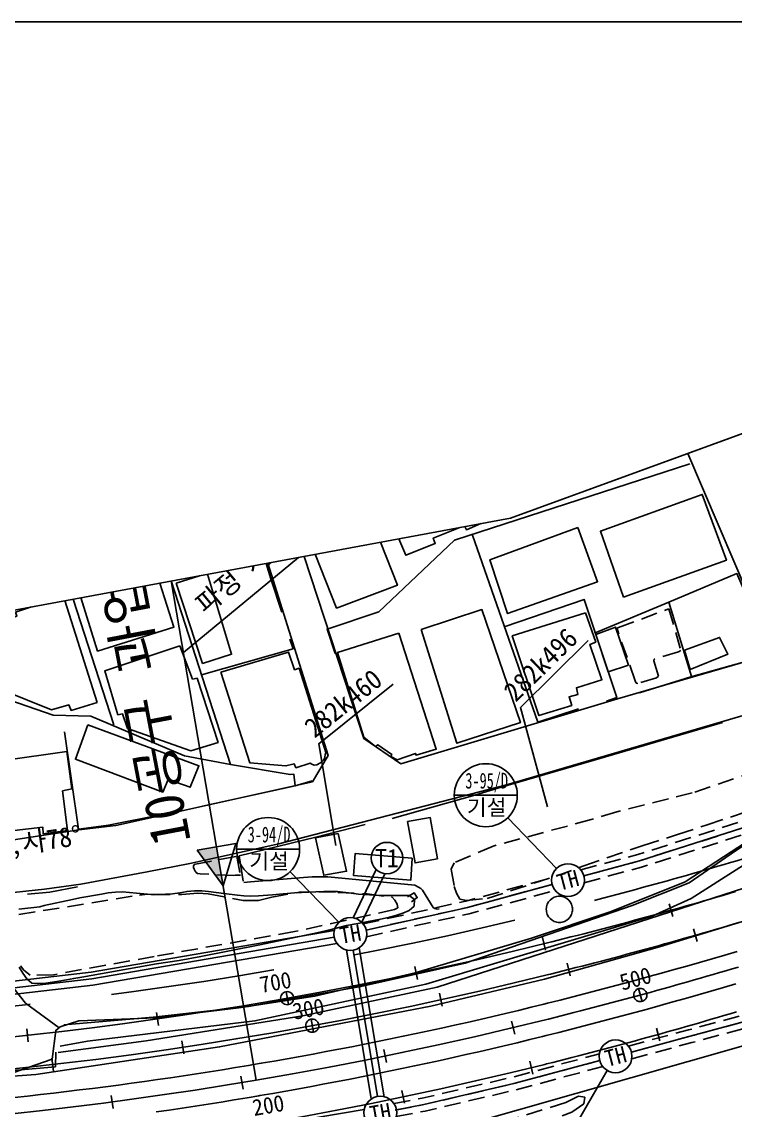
# Model space of a CAD drawing. Header units: millimetres. Extents: x 4198 to 4994, y 1103 to 1809.
# Drawn here: x 4677.2 to 4785.9, y 1453.3 to 1619.1 of the extents above; entities that cross this region are included whole.
import ezdxf
from ezdxf.enums import TextEntityAlignment as Align
from ezdxf.xclip import XClip

# ---------------------------------------------------------------- set-up
doc = ezdxf.new("R2010")
doc.units = ezdxf.units.MM
doc.header["$LTSCALE"] = 10
doc.header["$MEASUREMENT"] = 0
doc.header["$XCLIPFRAME"] = 2
doc.linetypes.add('DASHED', pattern=[0.75, 0.5, -0.25])
doc.linetypes.add('HIDDEN', pattern=[0.375, 0.25, -0.125])
for name, color, linetype in [('TN-CABL', 4, 'Continuous'), ('TN-CABL-MISC', 3, 'Continuous'), ('TN-MANH', 4, 'Continuous'), ('TZ-BASE', 253, 'Continuous'), ('TZ-CABL', 4, 'Continuous')]:
    doc.layers.add(name, color=color, linetype=linetype)
doc.layers.add('TX-PAPR', color=2, linetype='Continuous', plot=False)
doc.styles.get("Standard").update_dxf_attribs({"font": 'GulimChe.ttf'})
doc.styles.add('SYMBTEXT', font='GulimChe.ttf')
doc.linetypes.add('TRACKS', pattern='A,3.81,[130,ltypeshp.shx,S=6.35,R=0,X=0,Y=0],3.81', length=7.62)
doc.linetypes.add('ZIGZAG', pattern='A,0.0001,-0.2,[131,ltypeshp.shx,S=0.2,R=0,X=-0.2,Y=0],-0.4,[131,ltypeshp.shx,S=0.2,R=180,X=0.2,Y=0],-0.2', length=0.8001)

# ---------------------------------------------------------------- blocks, each defined once
blk = doc.blocks.new('TTTW101-2')
blk.add_line((-6, 0), (6, 0))
blk.add_circle((0, 0), 6)
at = {"style": 'SYMBTEXT'}
for tag, p in [('TTTW_TITLE_1', (0.17, 2.77)), ('TTTW_TITLE_2', (0.17, -2.31))]:
    blk.add_attdef(tag, text='', height=3, dxfattribs=at).set_placement(p, align=Align.MIDDLE_CENTER)
blk = doc.blocks.new('jd-fjfj56fjfj')
at = {"layer": 'TZ-BASE', "flags": 128}
for points in [[(503.8, 27.38), (499.67, 42.53), (510.01, 52.7)], [(471.52, 21.5), (468.95, 36.99), (480.28, 46.05)], [(505.18, 18.02), (497.74, 25.71)], [(472.01, 9.82), (464.57, 17.51)], [(512.91, -12.75), (507.54, -22.01)]]:
    blk.add_lwpolyline(points, dxfattribs=at)
at = {"layer": 'TZ-BASE'}
ref = blk.add_blockref('TTTW101-2', (494.4, 29.16), dxfattribs=dict(at, xscale=0.7999999999651517, yscale=0.7999999999651517, zscale=0.7999999999651517, rotation=359.999999997014))
ref.add_attrib('TTTW_TITLE_1', '3-95/D', dxfattribs={"layer": '0', "height": 2.4, "style": 'SYMBTEXT', "width": 0.7}).set_placement((494.53, 31.37), align=Align.MIDDLE_CENTER)
ref.add_attrib('TTTW_TITLE_2', '기설', dxfattribs={"layer": '0', "height": 2.4, "style": 'SYMBTEXT'}).set_placement((494.53, 27.31), align=Align.MIDDLE_CENTER)
ref = blk.add_blockref('TTTW101-2', (461.23, 20.96), dxfattribs=dict(at, xscale=0.7999999999651517, yscale=0.7999999999651517, zscale=0.7999999999651517, rotation=359.999999997014))
ref.add_attrib('TTTW_TITLE_1', '3-94/D', dxfattribs={"layer": '0', "height": 2.4, "style": 'SYMBTEXT', "width": 0.7}).set_placement((461.37, 23.18), align=Align.MIDDLE_CENTER)
ref.add_attrib('TTTW_TITLE_2', '기설', dxfattribs={"layer": '0', "height": 2.4, "style": 'SYMBTEXT'}).set_placement((461.37, 19.12), align=Align.MIDDLE_CENTER)
for s, rotation, p in [('282k496', 44.5083, (498.95, 43.22)), ('282k460', 38.6645, (468.3, 37.75))]:
    blk.add_text(s, height=3, rotation=rotation, dxfattribs=at).set_placement(p)
blk = doc.blocks.new('JD-DHDHGDGH')
at = {"layer": 'TZ-BASE'}
blk.add_hatch(color=256, dxfattribs=at).paths.add_polyline_path([(419.93, -45.88), (416.97, -46.38), (420.94, -51.8)])
for p, q in [((495.22, 50.21), (414.91, -16.3)), ((425.96, -81.41), (408.81, 19.61)), ((488.91, -54.57), (489.45, -56.49)), ((488.91, -54.57), (489.45, -56.49)), ((469.6, -59.66), (470.08, -61.6)), ((469.6, -59.66), (470.08, -61.6)), ((492.63, -58.38), (493.18, -60.3)), ((450.14, -64.12), (450.55, -66.08)), ((450.14, -64.12), (450.55, -66.08)), ((473.35, -63.59), (473.85, -65.53)), ((430.54, -67.93), (430.89, -69.9)), ((430.54, -67.93), (430.89, -69.9)), ((484.78, -69.4), (484.25, -67.47)), ((453.92, -68.18), (454.35, -70.13)), ((410.82, -71.08), (411.11, -73.06)), ((410.82, -71.08), (411.11, -73.06)), ((434.35, -72.12), (434.71, -74.09)), ((465.38, -74.38), (464.91, -72.43)), ((391.02, -73.58), (391.23, -75.57)), ((391.02, -73.58), (391.23, -75.57)), ((486.98, -73.48), (487.51, -75.41)), ((414.66, -75.41), (414.95, -77.39)), ((445.82, -78.71), (445.42, -76.75)), ((394.87, -78.04), (395.1, -80.03)), ((467.66, -78.53), (468.14, -80.48)), ((423.66, -80.78), (423.98, -82.75)), ((423.66, -80.78), (423.98, -82.75)), ((423.66, -80.78), (423.98, -82.75)), ((403.91, -83.72), (404.17, -85.71)), ((403.91, -83.72), (404.17, -85.71)), ((403.91, -83.72), (404.17, -85.71)), ((448.19, -82.96), (448.6, -84.91))]:
    blk.add_line(p, q, dxfattribs=at)
at = {"layer": 'TZ-BASE', "linetype": 'DASHED', "ltscale": 5, "flags": 128}
blk.add_lwpolyline([(6.71, 13.49), (7.53, 13.08), (8.42, 12.64), (9.32, 12.2), (10.21, 11.75), (11.11, 11.31), (12.01, 10.87), (12.9, 10.43), (13.8, 9.98), (14.7, 9.54), (15.6, 9.1), (16.49, 8.66), (17.39, 8.22), (18.29, 7.78), (19.19, 7.34), (20.08, 6.9), (20.98, 6.46), (21.88, 6.02), (22.78, 5.58), (23.68, 5.14), (24.58, 4.7), (25.48, 4.27), (26.38, 3.83), (27.27, 3.39), (28.17, 2.95), (29.07, 2.52), (29.98, 2.08), (30.88, 1.65), (31.78, 1.21), (32.68, 0.78), (33.58, 0.35), (34.48, -0.09), (35.38, -0.52), (36.28, -0.95), (37.19, -1.38), (38.09, -1.81), (38.99, -2.24), (39.89, -2.67), (40.8, -3.1), (41.7, -3.53), (42.6, -3.96), (43.51, -4.39), (44.41, -4.81), (45.32, -5.24), (46.22, -5.66), (47.13, -6.09), (48.03, -6.51), (48.94, -6.94), (49.85, -7.36), (50.75, -7.78), (51.66, -8.2), (52.57, -8.62), (53.47, -9.04), (54.38, -9.46), (55.29, -9.88), (56.2, -10.3), (57.11, -10.72), (58.02, -11.13), (58.93, -11.55), (59.84, -11.96), (60.75, -12.38), (61.66, -12.79), (62.57, -13.2), (63.48, -13.62), (64.39, -14.03), (65.3, -14.44), (66.21, -14.85), (67.13, -15.25), (68.04, -15.66), (68.95, -16.07), (69.87, -16.47), (70.78, -16.88), (71.7, -17.28), (72.61, -17.69), (73.53, -18.09), (74.44, -18.49), (75.36, -18.89), (76.28, -19.29), (77.19, -19.69), (78.11, -20.08), (79.03, -20.48), (79.95, -20.87), (80.87, -21.27), (81.79, -21.66), (82.71, -22.05), (83.63, -22.45), (84.55, -22.84), (85.47, -23.23), (86.39, -23.61), (87.31, -24), (88.24, -24.39), (89.16, -24.77), (90.08, -25.16), (91.01, -25.54), (91.93, -25.92), (92.85, -26.3), (93.78, -26.68), (94.71, -27.06), (95.63, -27.43), (96.56, -27.81), (97.49, -28.19), (98.41, -28.56), (99.34, -28.93), (100.27, -29.3), (101.2, -29.67), (102.13, -30.04), (103.06, -30.41), (103.99, -30.77), (104.92, -31.14), (105.85, -31.5), (106.78, -31.87), (107.72, -32.23), (108.65, -32.59), (109.58, -32.94), (110.52, -33.3), (111.45, -33.66), (112.39, -34.01), (113.32, -34.37), (114.26, -34.72), (115.19, -35.07), (116.13, -35.42), (117.07, -35.76), (118.01, -36.11), (118.95, -36.46), (119.89, -36.8), (120.82, -37.14), (121.77, -37.48), (122.71, -37.82), (123.65, -38.16), (124.59, -38.5), (125.53, -38.83), (126.47, -39.16), (127.42, -39.5), (128.36, -39.83), (129.31, -40.16), (130.25, -40.48), (131.2, -40.81), (131.46, -40.9, 0.144555), (470.97, -55.7), (471.25, -55.63), (472.22, -55.38), (473.19, -55.14), (474.16, -54.89), (475.13, -54.65), (476.1, -54.4), (477.06, -54.15), (478.03, -53.9), (479, -53.64), (479.97, -53.39), (480.93, -53.13), (481.9, -52.88), (482.87, -52.62), (483.83, -52.36), (484.8, -52.09), (485.76, -51.83), (486.72, -51.57), (487.69, -51.3), (488.65, -51.03), (489.62, -50.76), (490.58, -50.49), (491.54, -50.22), (492.5, -49.95), (493.46, -49.67), (494.42, -49.4), (495.39, -49.12), (496.35, -48.84), (497.31, -48.56), (498.27, -48.28), (499.22, -48), (500.18, -47.71), (501.14, -47.43), (502.1, -47.14), (503.06, -46.85), (504.02, -46.57), (504.97, -46.28), (505.93, -45.98), (506.89, -45.69), (507.84, -45.4), (508.8, -45.1), (509.75, -44.81), (510.71, -44.51), (511.66, -44.21), (512.61, -43.91), (513.57, -43.61), (514.52, -43.31), (515.47, -43), (516.43, -42.7), (517.38, -42.39), (518.33, -42.09), (519.28, -41.78), (520.23, -41.47), (521.18, -41.16), (522.14, -40.85), (523.09, -40.54), (524.04, -40.23), (524.98, -39.91), (525.93, -39.6), (526.88, -39.28), (527.83, -38.96), (528.78, -38.65), (529.73, -38.33), (530.67, -38.01), (531.62, -37.69), (532.57, -37.36), (533.51, -37.04), (534.46, -36.72), (535.41, -36.39), (536.35, -36.07), (537.3, -35.74), (538.24, -35.41), (539.19, -35.09), (540.13, -34.76), (541.08, -34.43), (542.02, -34.1), (542.96, -33.76), (543.91, -33.43), (544.85, -33.1), (545.79, -32.76), (546.73, -32.43), (547.67, -32.09), (548.62, -31.76), (549.56, -31.42), (550.5, -31.08), (551.44, -30.74), (552.38, -30.4), (553.32, -30.06), (554.26, -29.72), (555.2, -29.38), (556.14, -29.04), (557.08, -28.69), (558.02, -28.35), (558.96, -28.01), (559.9, -27.66), (560.83, -27.32), (561.77, -26.97), (562.71, -26.62), (563.65, -26.27), (564.58, -25.93), (565.52, -25.58), (566.46, -25.23), (567.4, -24.88), (568.33, -24.53), (569.27, -24.18), (570.2, -23.82), (571.14, -23.47), (572.08, -23.12), (573.01, -22.77), (573.95, -22.41), (574.88, -22.06), (575.82, -21.7), (576.75, -21.35), (577.69, -20.99), (578.62, -20.63), (579.55, -20.28), (580.49, -19.92), (581.42, -19.56), (582.36, -19.2), (583.29, -18.85), (584.22, -18.49), (585.16, -18.13), (586.09, -17.77), (587.02, -17.41), (587.95, -17.05), (588.89, -16.69), (589.82, -16.32), (590.75, -15.96), (591.68, -15.6), (592.62, -15.24), (593.55, -14.88), (594.48, -14.51), (595.41, -14.15), (596.34, -13.79), (597.28, -13.42), (598.21, -13.06), (599.14, -12.7), (600.07, -12.33), (601, -11.97), (601.93, -11.6), (602.86, -11.24), (603.79, -10.87), (604.72, -10.51), (605.66, -10.14), (606.59, -9.77), (607.52, -9.41), (608.45, -9.04), (609.38, -8.68), (610.31, -8.31), (611.24, -7.94), (612.17, -7.58), (613.1, -7.21), (614.03, -6.84), (614.96, -6.48), (615.89, -6.11), (616.82, -5.74), (617.75, -5.37), (618.68, -5.01), (619.61, -4.64), (620.54, -4.27), (621.47, -3.91), (622.4, -3.54)], format="xyb", dxfattribs=at)
at = {"layer": 'TZ-BASE', "ltscale": 20, "flags": 128}
blk.add_lwpolyline([(424.04, -70.06, 0.019891), (470.77, -60.4), (471.04, -60.33), (472.01, -60.09), (472.98, -59.84), (473.95, -59.6), (474.92, -59.35), (475.89, -59.1), (476.86, -58.85), (477.83, -58.6), (478.79, -58.35), (479.76, -58.09), (480.73, -57.84), (481.69, -57.58), (482.66, -57.32), (483.63, -57.06), (484.59, -56.8), (485.56, -56.53), (486.52, -56.27), (487.48, -56), (488.45, -55.74), (489.41, -55.47), (490.37, -55.2), (491.34, -54.92), (492.3, -54.65), (493.26, -54.38), (494.22, -54.1), (495.18, -53.82), (496.14, -53.54), (497.1, -53.27), (498.06, -52.98), (499.02, -52.7)], format="xyb", dxfattribs=at)
at = {"layer": 'TZ-BASE', "flags": 128}
for points in [[(424.04, -70.06, 0.019891), (470.77, -60.4), (471.04, -60.33), (472.01, -60.09), (472.98, -59.84), (473.95, -59.6), (474.92, -59.35), (475.89, -59.1), (476.86, -58.85), (477.83, -58.6), (478.79, -58.35), (479.76, -58.09), (480.73, -57.84), (481.69, -57.58), (482.66, -57.32), (483.63, -57.06), (484.59, -56.8), (485.56, -56.53), (486.52, -56.27), (487.48, -56), (488.45, -55.74), (489.41, -55.47), (490.37, -55.2), (491.34, -54.92), (492.3, -54.65), (493.26, -54.38), (494.22, -54.1), (495.18, -53.82), (496.14, -53.54), (497.1, -53.27), (498.06, -52.98), (499.02, -52.7)], [(499.47, -64.18), (498.51, -64.46), (497.55, -64.74), (496.59, -65.03), (495.63, -65.31), (494.67, -65.58), (493.71, -65.86), (492.75, -66.14), (491.78, -66.41), (490.82, -66.68), (489.86, -66.96), (488.9, -67.23), (487.93, -67.5), (486.97, -67.76), (486.01, -68.03), (485.04, -68.3), (484.08, -68.56), (483.11, -68.82), (482.15, -69.08), (481.18, -69.34), (480.22, -69.6), (479.25, -69.85), (478.28, -70.11), (477.31, -70.36), (476.35, -70.61), (475.38, -70.86), (474.41, -71.11), (473.44, -71.36), (472.47, -71.6), (471.5, -71.85), (470.53, -72.09), (470.26, -72.16, -0.018861), (425.96, -81.41)]]:
    blk.add_lwpolyline(points, format="xyb", dxfattribs=at)
at = {"layer": 'TZ-BASE'}
for points in [[(131.26, -45.6, 0.124306), (424.04, -70.06)], [(131.26, -45.6, 0.124306), (424.04, -70.06)], [(131.04, -50.53, 0.144555), (470.55, -65.32), (470.83, -65.25), (471.8, -65.01), (472.77, -64.77), (473.74, -64.52), (474.71, -64.27), (475.68, -64.03), (476.64, -63.78), (477.61, -63.52), (478.58, -63.27), (479.55, -63.02), (480.51, -62.76), (481.48, -62.5), (482.45, -62.24), (483.41, -61.98), (484.38, -61.72), (485.34, -61.46), (486.31, -61.19), (487.27, -60.93), (488.23, -60.66), (489.2, -60.39), (490.16, -60.12), (491.12, -59.85), (492.08, -59.57), (493.04, -59.3), (494.01, -59.02), (494.97, -58.75), (495.93, -58.47), (496.89, -58.19), (497.85, -57.91), (498.81, -57.62), (499.76, -57.34)], [(425.96, -81.41, -0.125353), (130.75, -57.37)], [(130.45, -64.2, 0.144555), (469.96, -79), (470.23, -78.93), (471.2, -78.69), (472.17, -78.44), (473.14, -78.2), (474.11, -77.95), (475.08, -77.7), (476.05, -77.45), (477.02, -77.2), (477.98, -76.95), (478.95, -76.69), (479.92, -76.43), (480.88, -76.18), (481.85, -75.92), (482.82, -75.66), (483.78, -75.4), (484.75, -75.13), (485.71, -74.87), (486.67, -74.6), (487.64, -74.33), (488.6, -74.06), (489.56, -73.79), (490.52, -73.52), (491.49, -73.25), (492.45, -72.97), (493.41, -72.7), (494.37, -72.42), (495.33, -72.14), (496.29, -71.86), (497.25, -71.58), (498.21, -71.3), (499.17, -71.01)]]:
    blk.add_lwpolyline(points, format="xyb", dxfattribs=at)
for points in [[(389.14, -84.04), (391.13, -83.83), (393.12, -83.6), (395.1, -83.38), (397.09, -83.14), (399.07, -82.9), (401.06, -82.65), (403.04, -82.4), (405.02, -82.14), (407.01, -81.87), (408.99, -81.59), (410.97, -81.31), (412.95, -81.03), (414.93, -80.73), (416.9, -80.43), (418.88, -80.12), (420.85, -79.81), (422.83, -79.49), (424.8, -79.16), (425.56, -79.03)], [(410.75, -86.24), (412.73, -85.95), (414.71, -85.65), (416.69, -85.35), (418.66, -85.05), (420.64, -84.73), (422.61, -84.41), (424.59, -84.08), (426.37, -83.78)]]:
    blk.add_lwpolyline(points, dxfattribs=at)
at = {"layer": 'TZ-BASE', "flags": 128}
for points in [[(425.56, -79.03), (426.77, -78.83), (428.74, -78.49), (430.71, -78.14), (432.68, -77.79), (434.65, -77.43), (436.62, -77.06), (438.58, -76.69), (440.54, -76.31), (442.51, -75.92), (444.47, -75.53), (446.43, -75.13), (448.39, -74.72), (450.34, -74.31), (452.3, -73.89), (454.25, -73.47), (456.21, -73.03), (458.16, -72.6), (460.11, -72.15), (462.06, -71.7), (464, -71.24), (465.95, -70.78), (467.89, -70.31), (469.83, -69.83), (470.36, -69.7), (472.3, -69.21), (474.24, -68.72), (476.18, -68.22), (478.11, -67.72), (480.05, -67.21), (481.98, -66.69), (483.91, -66.17), (485.84, -65.64), (487.77, -65.11), (489.69, -64.57), (491.62, -64.03), (493.54, -63.48), (495.46, -62.92), (497.38, -62.36), (499.3, -61.8)], [(426.37, -83.78), (426.56, -83.75), (428.53, -83.41), (430.5, -83.06), (432.47, -82.71), (434.44, -82.35), (436.4, -81.98), (438.37, -81.61), (440.33, -81.23), (442.29, -80.84), (444.25, -80.45), (446.21, -80.05), (448.17, -79.65), (450.13, -79.23), (452.08, -78.81), (454.04, -78.39), (455.99, -77.96), (457.94, -77.52), (459.89, -77.07), (461.84, -76.62), (463.79, -76.16), (465.73, -75.7), (467.68, -75.23), (469.62, -74.75), (470.15, -74.62), (472.09, -74.14), (474.03, -73.64), (475.96, -73.15), (477.9, -72.64), (479.83, -72.13), (481.77, -71.62), (483.7, -71.09), (485.63, -70.57), (487.55, -70.03), (489.48, -69.5), (491.4, -68.95), (493.33, -68.4), (495.25, -67.85), (497.17, -67.29), (499.09, -66.72)]]:
    blk.add_lwpolyline(points, dxfattribs=at)
at = {"layer": 'TZ-BASE', "linetype": 'Continuous', "extrusion": (-0.001294, -0.000363643, 0.999999), "elevation": 37.09, "flags": 128}
blk.add_lwpolyline([(446.77, -41.53), (459.34, -38)], dxfattribs=at)
at = {"layer": 'TZ-BASE', "flags": 128}
for points, elevation in [([(449.04, -42.02), (452.52, -41.42), (453.6, -47.69), (450.19, -48.33), (449.04, -42.02)], 38.6), ([(435.04, -44.51), (438.46, -43.86), (439.77, -49.6), (436.28, -50.19), (435.04, -44.51)], 38.46), ([(449.77, -47.59), (449.53, -50.95), (440.81, -50.22), (441.07, -46.88), (449.77, -47.59)], 38.39)]:
    blk.add_lwpolyline(points, dxfattribs=dict(at, elevation=elevation))
blk.add_lwpolyline([(416.97, -46.38), (420.94, -51.8), (422.89, -45.38)], close=True, dxfattribs=at)
at = {"layer": 'TZ-BASE', "elevation": 35}
blk.add_lwpolyline([(389.87, -64.19), (390.42, -65.11), (391.03, -65.96), (391.79, -66.63), (392.86, -66.7), (393.93, -66.62), (394.93, -66.5), (395.92, -66.35), (397.06, -66.14), (398.19, -65.91), (399.4, -65.7), (410.82, -63.67), (414.27, -63.16), (417.54, -62.57), (426.56, -60.78), (435.21, -58.98), (437.41, -58.44), (439.74, -57.87), (440.91, -57.63), (444.1, -57.03), (445.16, -56.82), (446.28, -56.57), (447.28, -56.32), (448.32, -55.99), (449.29, -55.55), (450.06, -54.89), (450.12, -53.88), (449.29, -53.27), (448.15, -53.29), (444.86, -53.29), (441.59, -53.06), (440.46, -52.92), (438.36, -52.69), (437.31, -52.67), (436.27, -52.68), (435.09, -52.72), (431.82, -52.87), (429.52, -53.09), (428.45, -53.19), (426.35, -53.36), (425.15, -53.39), (424.13, -53.35), (423.12, -53.24), (421.05, -52.98), (418.73, -52.66), (417.69, -52.56), (416.58, -52.55), (415.45, -52.66), (414.34, -52.86), (413.26, -53.02), (412.18, -53.06), (410, -53.13), (408.85, -53.05), (407.75, -52.91), (405.61, -52.74), (404.55, -52.78), (403.42, -52.9), (402.42, -53.06), (399.14, -53.66), (397.98, -53.91), (393.69, -54.8), (393, -55.02), (389.83, -55.37)], dxfattribs=at)
at = {"layer": 'TZ-BASE', "linetype": 'Continuous', "extrusion": (0.055087, 0.178565, 0.982385), "elevation": 48.11, "flags": 128}
blk.add_lwpolyline([(-389.39, -56.56), (-392.56, -57.88), (-396.34, -59.94)], dxfattribs=at)
at = {"layer": 'TZ-BASE'}
for points in [[(512.53, 60.44, 36.57), (484.71, 60.89, 36.3), (481.9, 58.05, 36.26), (485.51, 50.89, 36.23), (490.31, 41.52, 36.21), (498.14, 25.31, 36.24), (509.59, -1.53, 36.97), (514.9, -13.23, 38.4), (514.95, -13.29, 38.4), (520.39, -11.02, 39.68)], [(430, 8.35, 36.7), (442.4, -29.38, 36.64), (448.02, -33.26, 36.3), (481.02, -23.33, 36.86), (501.29, -17.45, 37.78), (503.52, -13.53, 38.11), (482.85, 34.89, 36.64)], [(431.74, 9.51, 37.84), (439.91, 12.57, 37.96), (459.29, 22.75, 37.98), (481.35, 34.18, 38.26)], [(485, 28.61, 48.64), (486.79, 24.97, 48.64), (486.4, 24.79, 48.64), (489.18, 18.2, 48.64), (489.5, 18.35, 48.64), (491.14, 14.45, 48.64), (481.02, 10.24, 48.64), (475.1, 24.53, 48.64), (485, 28.61, 48.64)], [(418.78, 23.86, 36.29), (424.66, 6.55, 37.94), (426.66, 0.87, 37.94), (436.93, -31.95, 36.18), (434.55, -35.98, 36.09), (404.61, -42.6, 37.9), (398.95, -43.27, 36.06), (388.33, -44.9, 36.08), (379.5, -45.99, 36.01), (375.24, -41.05, 37.94), (370.69, -21.46, 37.94), (367.98, -13.42, 37.94), (361.77, 5.08, 37.94)], [(473.54, 21.78, 48.43), (478.02, 10.89, 49.47), (473.59, 9.06, 49.47), (473.34, 9.58, 49.47), (468.65, 7.66, 49.47), (468.89, 7.11, 49.47), (464.35, 5.32, 49.47), (459.88, 15.9, 48.88), (473.54, 21.78, 48.43)], [(458.06, 14.58, 48.76), (462.41, 4.27, 49.39), (458.03, 2.4, 49.39), (457.74, 3.03, 49.39), (452.97, 1.13, 49.39), (453.28, 0.34, 49.39), (448.78, -1.48, 49.39), (444.48, 8.92, 48.36), (458.06, 14.58, 48.76)], [(442.11, 7.63, 48.56), (447.52, -6.03, 49.33), (438.23, -9.53, 48.61), (432.87, 4.04, 48.61), (442.11, 7.63, 48.56)], [(481.98, -7.87, 49.29), (478.44, 2.18, 50.2), (493.95, 7.79, 49.07), (497.63, -2.24, 49.02), (481.98, -7.87, 49.29)], [(474.98, 2.75, 46.16), (478, -5.5, 46.47), (464.3, -10.36, 46.46), (461.6, -2.15, 46.46), (474.98, 2.75, 46.16)], [(409.29, 0.54, 49.42), (413.45, -12.41, 49.38), (401.81, -16.06, 50.27), (397.78, -3.05, 49.49), (402.3, -1.59, 49.45), (402.22, -1.3, 49.46), (405.36, -0.39, 49.46), (405.45, -0.6, 49.46), (409.29, 0.54, 49.42)], [(401.75, -23.92, 48.5), (397.78, -25.11, 48.5), (397.45, -24.26, 48.5), (394.81, -24.99, 48.5), (387.24, -21.96, 48.5), (384.45, -12.59, 48.5), (389.51, -10.76, 48.5), (389.29, -10.12, 48.5), (392.4, -9.12, 48.5), (392.35, -8.77, 48.5), (396.57, -7.48, 48.5), (401.75, -23.92, 48.5)], [(451.13, -12.76, 48.68), (460.38, -9.75, 48.68), (466.26, -26.95, 48.67), (456.56, -30.09, 48.5), (451.13, -12.76, 48.68)], [(476.17, -10.24, 43.88), (477.72, -14.7, 43.62), (476.84, -15.04, 43.65), (478.67, -20.44, 41.15), (474.79, -21.64, 41.14), (475, -22.66, 41.13), (473.67, -23.03, 41.13), (474.08, -24.33, 41.13), (469.08, -25.88, 43.64), (465, -13.75, 43.63), (476.17, -10.24, 43.88)], [(447.74, -13.35, 46.86), (453.42, -31, 48.51), (450.35, -31.93, 48.51), (450.25, -31.64, 48.51), (447.49, -32.63, 48.51), (446.52, -32.12, 48.51), (446.64, -31.8, 48.51), (444.5, -30.34, 48.51), (444.16, -30.6, 48.51), (442.4, -29.19, 48.51), (438.39, -16.28, 46.83), (447.74, -13.35, 46.86)], [(414.35, -15.28, 49.41), (416.3, -20.32, 49.7), (416.99, -20.2, 51.84), (420.18, -29.98, 49.24), (416.04, -31.25, 49.41), (406.38, -27.85, 49.41), (405.63, -25.64, 50.04), (404.91, -25.77, 50.04), (402.9, -19.09, 50.04), (414.35, -15.28, 49.41)], [(420.62, -19.27, 46.77), (430.89, -16.22, 49.32), (431.84, -18.91, 49.3), (432.53, -18.69, 49.27), (436.63, -31.64, 47.61), (436.5, -31.72, 47.61), (436.43, -32.34, 47.61), (436.26, -32.66, 47.61), (436, -32.91, 47.61), (435.71, -33.11, 47.61), (435.22, -33.4, 47.61), (434.81, -33.44, 47.61), (434.49, -33.3, 47.61), (434.2, -33.12, 47.61), (432.04, -33.83, 47.61), (431.76, -33.21, 47.61), (430.51, -33.55, 47.61), (425.03, -33.1, 46.64), (420.62, -19.27, 46.77)], [(386.13, -53.13, 36.18), (393.75, -52.31, 36.15), (399.29, -51.55, 36.04), (409.36, -49.68, 36.13), (415.86, -48.39, 36.24), (429.43, -45.4, 36.24), (464.14, -36.44, 36.37), (498.12, -26.48, 37.45), (505.22, -24.4, 37.79), (512.26, -21.92, 38.3), (512.61, -22.27, 38.3), (512.87, -22.89, 38.3), (515.35, -31.28, 37.53), (516.11, -35.81, 36.91), (516.07, -37.45, 36.61), (516.05, -38.62, 36.61), (516.25, -40.1, 36.61), (516.46, -41.02, 36.59), (516.82, -42.28, 36.55), (517.27, -44.29, 36.3), (525.07, -74.8, 36.3)], [(400.35, -27.29, 39.98), (417.26, -33.53, 39.93), (415.94, -36.79, 39.92), (412.58, -35.64, 39.92), (411.77, -37.53, 39.92), (398.45, -32.53, 39.92), (400.35, -27.29, 39.98)], [(387.46, -32.75, 43.61), (397.13, -31.34, 43.43), (397.91, -37.03, 40.37), (396.49, -37.36, 40.33), (397.22, -43.4, 40.28), (393.52, -43.88, 40.2), (393.48, -42.9, 40.2), (389.09, -43.37, 42.67), (388.72, -40.24, 43.37), (388.46, -40.24, 43.42), (387.46, -32.75, 43.61)], [(276.83, -82.67, 44.66), (283.13, -82.99, 44.25), (297.51, -83.62, 44.02), (310.43, -84.05, 43.95), (344.75, -83.52, 43.89), (375.05, -81.79, 43.66), (392.42, -80.55, 43.91), (420.4, -76.35, 43.91), (452.59, -70.15, 43.91), (469.92, -66.02, 43.91), (487.42, -61.11, 43.76), (500.74, -57.04, 43.89), (515.02, -52.1, 44), (532.55, -46.25, 44.11), (548.11, -40.02, 44.4), (555.85, -36.98, 44.36)], [(513.48, -37.09, 37.22), (514.35, -38.8, 37.22), (513.94, -39.92, 37.22), (492.25, -53.75, 41.8), (486.32, -56.45, 41.79), (451.83, -66.77, 41.49), (425.79, -72.39, 41.11), (400.27, -75.47, 39.79), (396.14, -76.21, 39.39)], [(396.69, -73, 39.38), (410.29, -71.83, 40.61), (424.82, -70.18, 40.88), (441.94, -67.15, 41.18), (457.82, -63.6, 41.47), (483.27, -54.81, 41.52), (491.96, -51.38, 41.37), (499.01, -46.48, 40.26), (506.47, -41.67, 38.52), (511.5, -38.8, 37.52), (511.33, -37.95, 37.22)], [(296.06, -82.62, 40.93), (298.6, -83.05, 41.71), (313.01, -83.81, 41.72), (327.78, -83.89, 41.6), (358.15, -82.68, 41.53), (388.91, -80.27, 41.29), (394.89, -78.23, 39.99), (395.45, -73.83, 39.45), (396.13, -73.26, 39.41), (398.96, -72.35, 39.43), (410.72, -71.93, 40.42), (423.35, -70.38, 41.01), (434.94, -68.6, 41.11), (450.19, -65.06, 41.1), (467.94, -59.8, 41.38), (480.08, -55.74, 41.52), (491.37, -51.18, 41.32), (506.38, -41.41, 38.57), (511.35, -38.68, 37.37)], [(453.87, -55.32, 35.71), (453.54, -55.34, 35.71), (453.23, -55.25, 35.71), (452.95, -55.11, 35.71), (451.35, -52.49, 35.71), (451.09, -52.23, 35.71), (450.74, -52.02, 35.69), (450.17, -51.71, 35.69), (436.91, -50.46, 35.5), (435.48, -50.42, 35.48), (434.53, -50.45, 35.48), (433.21, -50.52, 35.46), (425.14, -51.2, 35.57), (424.1, -51.28, 35.57)], [(449.05, -53.5, 34.69), (450.04, -52.86, 35.19), (450.54, -53.6, 35.2), (449.63, -54.26, 34.74)], [(383.93, -53.5, 35.44), (385.63, -60.95, 34.95), (388.15, -66.26, 34.97), (390.82, -69.66, 35.81), (395.96, -73.42, 39.41)], [(561.02, -54.72, 45.26), (530.45, -65.71, 44.71), (500.54, -76.06, 44.47), (457.21, -88.43, 43.87), (404.8, -97.89, 43.98), (379.95, -100.57, 44.16), (369.9, -100.95, 44.51)], [(346.51, -83.58, 43.56), (395.39, -79.35, 43.56), (395.47, -77.15, 43.56)]]:
    blk.add_polyline3d(points, dxfattribs=at)
at = {"layer": 'TZ-BASE', "linetype": 'Continuous'}
for points in [[(438, -16.41, 37.66), (436.78, -12.72, 37.66), (444.7, -10.11, 37.7), (456.23, 0.8, 37.87), (492.08, 12.45, 37.86)], [(394.85, 1.83, 37.59), (404.28, -27.32, 37.49)], [(422.07, -33.33, 37.71), (411.36, -0.2, 37.93), (416.9, -1.24, 37.95), (426.4, 0.82, 37.94), (428.21, -5.07, 37.95), (429.89, -10.16, 37.95)], [(475.1, -24.85, 38.73), (468.88, -26.87, 38.71), (458.97, 1.56, 46.83)], [(413.77, -5.73, 39.48), (418.54, -4.21, 39.97), (422.23, -16.55, 39.96), (417.83, -17.95, 39.46), (413.77, -5.73, 39.48)], [(488.89, -8.64, 38.71), (499.23, -4.26, 38.86), (503.29, -13.62, 39.68)], [(463.91, -12.3, 46.83), (475.94, -8.19, 38.93), (480.95, -23.15, 39.06), (479.38, -23.67, 39.06)], [(477.56, -13.35, 38.8), (488.89, -8.64, 38.71), (492.3, -19.92, 38.9)], [(482.7, -18.19, 38.89), (479.63, -19.24, 38.96), (477.74, -13.52, 38.96), (480.72, -12.4, 38.84), (482.7, -18.19, 38.89)], [(431.12, -14.26, 37.94), (431.6, -15.71, 37.94), (417.67, -19.7, 37.94)], [(491.25, -15.95, 39.82), (492.1, -18.85, 39.84), (497.84, -16.55, 39.86), (496.59, -13.98, 39.75), (491.25, -15.95, 39.82)], [(500.38, -17.7, 39.42), (492.23, -19.98, 38.87), (484.38, -22.42, 38.09)], [(379.44, -45.53, 37.88), (375.26, -40.84, 37.94), (370.64, -21.29, 37.94), (384.29, -18.52, 37.39), (385.48, -23.78, 37.6), (388.46, -23.52, 37.67), (395.03, -25.83, 37.84), (400.78, -25.99, 37.83), (415.06, -32.01, 37.68), (422.07, -33.33, 37.71), (431.15, -34.87, 37.53), (431.7, -34.8, 37.53), (431.92, -36.61, 37.5)], [(459.29, -38.02, 37.67), (462.79, -36.94, 37.53), (477.5, -32.68, 37.53), (497.05, -26.96, 38.66)], [(411.4, -40.99, 37.26), (403.46, -42.59, 37.85), (398.91, -43.17, 37.89), (396.79, -28.36, 37.87)], [(434.5, -35.83, 37.33), (431.92, -36.61, 37.5), (417.81, -39.69, 37.32)], [(424.01, -51.12, 37.72), (423.41, -47.25, 37.67), (435.07, -44.38, 37.63), (442.61, -42.45, 37.41)], [(395.79, -77.21, 45.37), (409.21, -75.43, 45.36), (433.1, -71.59, 45.5), (453.58, -67.25, 45.63), (508.49, -49.53, 43.8)]]:
    blk.add_polyline3d(points, dxfattribs=at)
at = {"layer": 'TZ-BASE', "linetype": 'HIDDEN'}
for points in [[(488.89, -9.61, 37.35), (490.69, -15.98, 37.36), (490.35, -16.2, 37.36), (486.64, -17.29, 37.34), (486.57, -17.54, 37.34), (487.29, -19.91, 37.3), (486.99, -20.12, 37.27), (484.13, -20.98, 37.16), (483.91, -20.94, 37.16), (483.74, -20.58, 37.16), (481.02, -12.84, 37.23), (481.01, -12.6, 37.27), (481.2, -12.5, 37.27), (488.89, -9.61, 37.35)], [(462.11, -45.75, 36.21), (456.17, -48.29, 36.24), (455.7, -49.29, 36.24), (456.16, -51.91, 36.22), (456.5, -52.91, 36.21), (457.02, -53.83, 36.18), (458.01, -54.07, 36.18), (461.18, -53.74, 36.13), (471.71, -50.33, 36.14), (475.89, -48.77, 36.21), (484.95, -45.68, 36.33), (490.19, -43.99, 36.59), (494.71, -42.52, 36.88), (500.73, -40.53, 37.05)], [(502.28, -34.3, 37.21), (492.43, -37.66, 36.57), (480.96, -40.54, 36.4), (477.03, -41.73, 36.33), (462.11, -45.75, 36.21)], [(395.08, -65.35, 34.42), (391.54, -65.41, 34.42), (390.57, -64.63, 34.42), (390.07, -63.97, 34.42)], [(389.82, -56.19, 34.44), (408.23, -53.21, 34.55), (409.45, -53.09, 34.56), (410.39, -53.18, 34.56), (414.65, -53.14, 34.56), (417.09, -52.93, 34.56), (418.67, -53.05, 34.56), (424.01, -54.04, 34.56), (426.35, -54.03, 34.56), (428.37, -53.54, 34.56), (432.56, -52.77, 34.56), (435.53, -52.74, 34.56), (438.43, -52.81, 34.56), (442.89, -53.05, 34.56), (446.73, -53.54, 34.56), (447.13, -54, 34.56), (447.46, -54.58, 34.56), (447.58, -55.14, 34.56), (447.05, -55.43, 34.56), (431.85, -58.78, 34.56), (410.44, -62.57, 34.56), (395.08, -65.35, 34.42)], [(462.71, -88.07, 42.33), (461.08, -89.4, 42.33), (459.89, -91.1, 42.33), (462, -90.62, 42.33), (474.1, -86.28, 42.33), (475.9, -85.01, 42.33), (476.08, -84.01, 42.33), (475.08, -83.86, 42.33), (473.16, -84.81, 42.33), (462.71, -88.07, 42.33)]]:
    blk.add_polyline3d(points, dxfattribs=at)
blk.add_polyline3d([(423.05, -47.33, 35.62), (423.59, -50.2, 35.62), (422.84, -50.2, 35.62), (422.51, -50.23, 35.62), (417.43, -49.99, 35.71), (417.05, -49.93, 35.64), (416.82, -49.79, 35.64), (416.67, -49.56, 35.64), (416.53, -49.29, 35.62), (416.43, -49.04, 35.62), (416.44, -48.8, 35.62), (416.54, -48.58, 35.62), (416.72, -48.49, 35.62)], close=True, dxfattribs=at)
at = {"layer": 'TZ-BASE'}
for centre, radius in [((472.19, -55.39), 2), ((430.71, -68.91), 1), ((430.71, -68.91), 1), ((484.52, -68.44), 1), ((434.53, -73.11), 1)]:
    blk.add_circle(centre, radius, dxfattribs=at)
for s, height, rotation, p in [('파정 서기(현)282km442.171=서기(현)282km440.000', 3, 39.7008, (418.27, -10.61, 3)), ('10공구 과업종점', 6, 100.7816, (416.03, -44.97, -97.24)), ('C(함)만촌수문 3.0x1,사78%%D', 3, 8.0363, (352.67, -52.16)), ('500', 2.5, 15.0668, (481.76, -67.78)), ('700', 2.5, 10.0446, (426.75, -68.13)), ('700', 2.5, 10.0446, (426.75, -68.13)), ('300', 2.5, 10.436, (431.78, -72.21)), ('200', 2.5, 9.9334, (425.66, -86.87))]:
    blk.add_text(s, height=height, rotation=rotation, dxfattribs=at).set_placement(p)
blk = doc.blocks.new('A$C510550BF')
at = {"layer": 'TN-CABL-MISC'}
blk.add_circle((-164135.37, -264146.45), 2.4, dxfattribs=at)
at = {"layer": 'TN-CABL-MISC', "style": 'SYMBTEXT'}
blk.add_attdef('TCCT_TITLE', text='', height=2.8, dxfattribs=at).set_placement((-164135.37, -264146.45), align=Align.MIDDLE_CENTER)
blk = doc.blocks.new('TZMH101')
at = {"linetype": 'Continuous'}
blk.add_circle((0, 0), 2.5, dxfattribs=at)
at = {"style": 'SYMBTEXT'}
blk.add_attdef('TZMH_TITLE', text='', height=2.5, dxfattribs=at).set_placement((0, 0), align=Align.MIDDLE_CENTER)

msp = doc.modelspace()

# ---------------------------------------------------------------- linework, layer by layer
at = {"layer": 'TN-CABL', "linetype": 'ZIGZAG', "ltscale": 0.5}
for points in [[(4762.84, 1488.98), (4771.34, 1491.28), (4797.74, 1499.7), (4951.99, 1557.7)], [(4770.09, 1462.17), (4779.04, 1464.57), (4803.75, 1471.26), (4826.27, 1478.77), (4849.49, 1486.76), (4872.94, 1495.58), (4910.81, 1510.53), (4911.36, 1510.32)], [(4729.69, 1480.75), (4745.12, 1484.19), (4758.01, 1487.68)], [(4731.41, 1455.4), (4727.68, 1477.68)], [(4734.29, 1453.36), (4738.44, 1454.16), (4752.17, 1457.36), (4765.26, 1460.88)]]:
    msp.add_lwpolyline(points, dxfattribs=at)
at = {"layer": 'TX-PAPR'}
for points in [[(4197.89, 1103.05), (4993.89, 1103.05), (4993.89, 1619.05), (4197.89, 1619.05)], [(4253.51, 1472.12), (4320.35, 1606.46), (4405.19, 1567.01), (4490, 1539.17), (4576.4, 1525.92), (4663.68, 1527.19), (4751.65, 1543.46), (4931.7, 1609.07), (4986.82, 1469.51), (4791.24, 1398.24), (4678.52, 1377.39), (4566.05, 1375.76), (4455, 1392.78), (4349.98, 1427.26)]]:
    msp.add_lwpolyline(points, close=True, dxfattribs=at)
at = {"layer": 'TZ-CABL', "linetype": 'HIDDEN', "flags": 128}
for points in [[(4762.38, 1489.9), (4771.05, 1492.24), (4797.41, 1500.64), (4951.63, 1558.63)], [(4762.84, 1488.98), (4771.34, 1491.28), (4797.74, 1499.7), (4951.99, 1557.7)], [(4762.9, 1487.96), (4771.62, 1490.32), (4798.07, 1498.75), (4952.36, 1556.77)], [(4769.63, 1463.08), (4778.78, 1465.54), (4803.46, 1472.22), (4825.95, 1479.72), (4849.15, 1487.7), (4872.58, 1496.51), (4910.8, 1511.6), (4912.05, 1511.13)], [(4770.09, 1462.17), (4779.04, 1464.57), (4803.75, 1471.26), (4826.27, 1478.77), (4849.49, 1486.76), (4872.94, 1495.58), (4910.81, 1510.53), (4911.36, 1510.32)], [(4770.15, 1461.15), (4779.3, 1463.61), (4804.04, 1470.3), (4826.59, 1477.82), (4849.83, 1485.82), (4873.3, 1494.64), (4906.77, 1507.86), (4910.6, 1509.37), (4911.34, 1509.12)], [(4729.24, 1481.67), (4744.88, 1485.16), (4757.95, 1488.7)], [(4729.69, 1480.75), (4745.12, 1484.19), (4758.01, 1487.68)], [(4729.73, 1479.73), (4745.36, 1483.22), (4758.48, 1486.77)], [(4733.92, 1454.31), (4738.23, 1455.14), (4751.92, 1458.33), (4765.21, 1461.9)], [(4734.1, 1453.33), (4738.44, 1454.16), (4752.17, 1457.36), (4765.26, 1460.88)], [(4734.26, 1452.34), (4738.65, 1453.18), (4752.41, 1456.39), (4765.73, 1459.96)]]:
    msp.add_lwpolyline(points, dxfattribs=at)
at = {"layer": 'TZ-CABL', "flags": 128}
for points in [[(4727.69, 1482.61), (4731.18, 1489.97)], [(4729.02, 1481.92), (4732.54, 1489.32)], [(4619.59, 1469.2), (4642.3, 1469.97), (4664.5, 1471.65), (4687.75, 1474.32), (4724.82, 1480.68)], [(4619.63, 1467.2), (4642.4, 1467.97), (4664.69, 1469.66), (4688.02, 1472.34), (4725.21, 1478.72)], [(4730.46, 1455.03), (4726.66, 1477.72)], [(4732.44, 1455.36), (4728.63, 1478.05)], [(4619.48, 1441.67), (4643.69, 1442.49), (4666.6, 1444.18), (4690.6, 1446.88), (4729.38, 1453.44)]]:
    msp.add_lwpolyline(points, dxfattribs=at)
at = {"layer": 'TZ-CABL', "linetype": 'TRACKS', "ltscale": 0.025}
msp.add_lwpolyline([(4619.62, 1468.2), (4642.35, 1468.97), (4664.6, 1470.65), (4687.89, 1473.33), (4724.81, 1479.67)], dxfattribs=at)

# ---------------------------------------------------------------- block references
at = {"layer": 'TN-CABL-MISC'}
msp.add_blockref('A$C510550BF', (168868.21, 265638.15), dxfattribs=at).add_auto_attribs({'TCCT_TITLE': 'T1'})
at = {"layer": 'TN-MANH'}
for p, rotation in [((4760.43, 1488.34), 14.71044940442803), ((4727.26, 1480.14), 10.01243000005049), ((4767.68, 1461.52), 14.71044940442803), ((4731.83, 1452.94), 10.01243000005049)]:
    msp.add_blockref('TZMH101', p, dxfattribs=dict(at, rotation=rotation)).add_auto_attribs({'TZMH_TITLE': 'TH'})
at = {"layer": 'TZ-BASE'}
ref = msp.add_blockref('JD-DHDHGDGH', (4286.93, 1539.29), dxfattribs=at)
XClip(ref).set_block_clipping_path([(-33.4182158766, -67.1724787678), (33.4182158768, 67.1724787673), (118.2607779879, 27.7209466004), (203.0660490963, -0.1183001781), (289.4728021359, -13.3670870333), (376.7540284118, -12.0995740438), (464.720956656, 4.1718872347), (644.7730330683, 69.7827066777), (699.8904649949, -69.7812300566), (504.3145828283, -141.0489107629), (391.5895144267, -161.89994674), (279.1232034385, -163.5332018643), (168.0690483715, -146.5052176141), (63.0531977924, -112.0313913801)])
msp.add_blockref('jd-fjfj56fjfj', (4253.51, 1472.12), dxfattribs=at)

doc.saveas('drawing.dxf')
